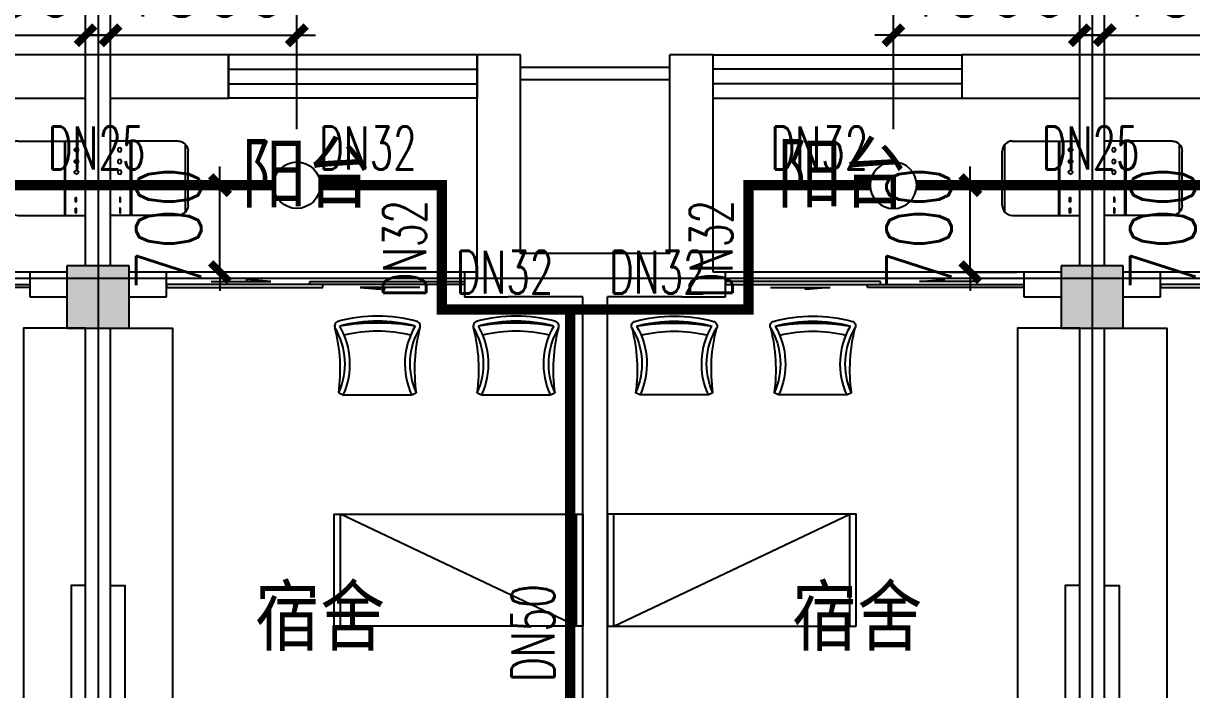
# Model space of a CAD drawing. Extents: x 0 to 2838408, y -923048 to 203859.
# Drawn here: x 2696662 to 2706063, y -474171 to -468805 of the extents above; entities that cross this region are included whole.
import ezdxf

# ---------------------------------------------------------------- set-up
doc = ezdxf.new("R2010")
doc.units = 0
doc.header["$LTSCALE"] = 1000
for name, color, linetype in [('A-Fixt', 81, 'Continuous'), ('COLUMN', 9, 'Continuous'), ('DOTE', 8, 'Continuous'), ('E2-栏杆', 92, 'Continuous'), ('EQUIP_喷头', 7, 'Continuous'), ('PIPE-喷淋', 6, 'Continuous'), ('PUB_HATCH', 8, 'Continuous'), ('PUB_TEXT', 7, 'Continuous'), ('TEXT_喷淋', 7, 'Continuous'), ('TWT_DIM', 3, 'Continuous'), ('WALL', 9, 'Continuous'), ('WINDOW', 4, 'Continuous'), ('XREF', 8, 'Continuous'), ('配景', 3, 'Continuous')]:
    doc.layers.add(name, color=color, linetype=linetype)
doc.styles.add('_TCH_DIM_T3', font='SIMPLEX', dxfattribs={"width": 0.75, "bigfont": 'HZTXT'})
doc.styles.add('_TWT_PIPEDN', font='SIMPLEX', dxfattribs={"width": 0.8, "height": 2.3, "bigfont": 'HZTXT'})
doc.styles.get("Standard").update_dxf_attribs({"font": 'geniso.shx', "bigfont": 'hztxt.shx'})
doc.dimstyles.new('_TWT_ARCH&&150', dxfattribs={"dimtxt": 525, "dimasz": 150, "dimexe": 375, "dimexo": 450, "dimgap": 150, "dimtad": 1, "dimdec": 0, "dimzin": 0, "dimdsep": 46, "dimtxsty": '_TCH_DIM_T3', "dimblk": 'ARCHTICK', "dimcen": 0.09, "dimclrt": 7, "dimazin": 2, "dimtfac": 1, "dimtdec": 0, "dimtix": 1, "dimtmove": 2, "dimatfit": 3, "dimfxl": 1, "dimtolj": 1, "dimtzin": 0, "dimarcsym": 0})

# ---------------------------------------------------------------- blocks, each defined once
blk = doc.blocks.new('单人床')
at = {"layer": 'A-Fixt'}
for p, q in [((47773.8, 13973.4), (48673.8, 13973.4)), ((47773.8, 12073.4), (48673.8, 13973.4)), ((47773.8, 12073.4), (48673.8, 12073.4))]:
    blk.add_line(p, q, dxfattribs=at)
blk.add_lwpolyline([(47773.8, 14023.4), (48673.8, 14023.4), (48673.8, 12023.4), (47773.8, 12023.4), (47773.8, 14023.4)], dxfattribs=at)
blk = doc.blocks.new('CH_AP01')
for p, q in [((-311.4, 16.6), (-275, 0)), ((-275, 0), (275, 0)), ((275, 0), (311.4, 16.6))]:
    blk.add_line(p, q)
for centre, radius, start, end in [((-306.8, 555.3), 37.8, 100.18588, 202.83587), ((0, -578.9), 1212.6, 74.71041, 105.28959), ((0, -578.9), 1172.6, 75.02868, 104.97132), ((0, -1278.1), 1856.9, 80.61099, 99.38901), ((306.8, 555.3), 37.8, 337.16413, 79.81412), ((-1658.4, 201.9), 1359.7, 352.16586, 14.42826), ((-823.7, 250), 562.9, 335.50378, 31.09034), ((-823.7, 250), 602.9, 335.50378, 30.26909), ((0, -578.9), 1092.6, 75.87672, 104.12328), ((823.7, 250), 602.9, 149.73091, 204.49622), ((823.7, 250), 562.9, 148.90966, 204.49622), ((1658.4, 201.9), 1359.7, 165.57174, 187.83414)]:
    blk.add_arc(centre, radius, start, end)
blk = doc.blocks.new('A$C61295E98')
at = {"color": 3}
for p, q in [((544, 597.9), (0, 597.9)), ((0, 597.9), (0, 0)), ((161.4, 597.9), (161.4, 0)), ((170.4, 0.2), (170.4, 597.6)), ((602.7, 572.2), (602.7, 25.6)), ((624, 517.9), (624, 80)), ((544, 0), (0, 0))]:
    blk.add_line(p, q, dxfattribs=at)
for points in [[(81.8, 540.3), (75.3, 540.3), (75.3, 576.8), (81.8, 576.8)], [(81.8, 453.1), (75.3, 453.1), (75.3, 489.6), (81.8, 489.6)], [(81.8, 352.9), (75.3, 352.9), (75.3, 389.4), (81.8, 389.4)]]:
    blk.add_lwpolyline(points, close=True, dxfattribs=at)
for centre in [(74, 250.1), (74, 164.2), (74, 70.5)]:
    blk.add_circle(centre, 15.7, dxfattribs=at)
for centre, start, end in [((544, 517.9), 360, 90), ((544, 80), 270, 0)]:
    blk.add_arc(centre, 80, start, end, dxfattribs=at)
blk = doc.blocks.new('宿舍')
at = {"layer": 'A-Fixt'}
for p, q in [((47853.8, 13801.7), (48353.8, 15701.7)), ((48353.8, 13801.7), (47853.8, 15701.7)), ((47853.8, 13801.7), (48353.8, 13801.7))]:
    blk.add_line(p, q, dxfattribs=at)
for points in [[(47853.8, 8601.7), (48353.8, 8601.7), (48353.8, 15701.7), (47853.8, 15701.7)], [(47853.8, 10676.1), (47970.5, 10676.1), (47970.5, 11742.6), (47853.8, 11742.6)]]:
    blk.add_lwpolyline(points, close=True, dxfattribs=at)
at = {"xscale": -1, "rotation": 90}
for p in [(63677.2, 60475.5), (63677.2, 58775.5)]:
    blk.add_blockref('单人床', p, dxfattribs=at)
at = {"layer": 'A-Fixt', "xscale": -1, "rotation": 180}
for p in [(50002, 9140.5), (51117.2, 9140.5)]:
    blk.add_blockref('CH_AP01', p, dxfattribs=at)
at = {"layer": '配景', "color": 252}
blk.add_blockref('A$C61295E98', (47853.8, 7096.6), dxfattribs=at)
blk = doc.blocks.new('$WINLIB2D$00000001')
at = {"color": 0}
for points in [[(-0.5, 0.5), (-0.5, -0.5)], [(-0.5, 0.5), (0.5, 0.5)], [(0.5, -0.5), (0.5, 0.5)], [(0.5, 0.1667), (-0.5, 0.1667)], [(0.5, -0.1667), (-0.5, -0.1667)], [(-0.5, -0.5), (0.5, -0.5)]]:
    blk.add_lwpolyline(points, dxfattribs=at)
blk = doc.blocks.new('$DorLib2D$00000131')
at = {"color": 0, "linetype": 'Continuous'}
for p, q in [((0.15, 0.125), (0.2319, 0.1973)), ((0.2319, 0.1973), (0.2319, 0.125)), ((-0.5, 0.125), (-0.5, 0)), ((0.0192, 0.125), (-0.5, 0.125)), ((0.0192, 0), (0.0192, 0.125)), ((0.35, 0.125), (0.15, 0.125)), ((-0.5, 0), (0.0192, 0)), ((-0.024, 0), (0.5, 0)), ((-0.024, -0.125), (-0.024, 0)), ((0.5, 0), (0.5, -0.125)), ((-0.35, -0.125), (-0.15, -0.125)), ((-0.2319, -0.1973), (-0.2319, -0.125)), ((-0.15, -0.125), (-0.2319, -0.1973)), ((0.5, -0.125), (-0.024, -0.125))]:
    blk.add_line(p, q, dxfattribs=at)
blk = doc.blocks.new('3F1')
at = {"layer": 'PUB_HATCH'}
for points in [[(2360966.7, -470758.3), (2360966.7, -471258.3), (2361466.7, -471258.3), (2361466.7, -470758.3)], [(2368966.7, -470758.3), (2368966.7, -471258.3), (2369466.7, -471258.3), (2369466.7, -470758.3)]]:
    blk.add_hatch(color=256, dxfattribs=at).paths.add_polyline_path(points)
at = {"layer": 'COLUMN'}
for p, q in [((2360966.7, -470758.3), (2360966.7, -471258.3)), ((2361466.7, -470758.3), (2360966.7, -470758.3)), ((2361466.7, -471258.3), (2361466.7, -470758.3)), ((2368966.7, -470758.3), (2368966.7, -471258.3)), ((2369466.7, -470758.3), (2368966.7, -470758.3)), ((2369466.7, -471258.3), (2369466.7, -470758.3)), ((2360966.7, -471258.3), (2361466.7, -471258.3)), ((2368966.7, -471258.3), (2369466.7, -471258.3))]:
    blk.add_line(p, q, dxfattribs=at)
at = {"layer": 'DOTE'}
for p, q in [((2361216.7, -467258.3), (2361216.7, -550458.3)), ((2369216.7, -467258.3), (2369216.7, -550458.3)), ((2453916.7, -470858.3), (2343216.7, -470858.3)), ((2453916.7, -470858.3), (2343216.7, -470858.3))]:
    blk.add_line(p, q, dxfattribs=at)
at = {"layer": 'E2-栏杆'}
for points in [[(2364616.7, -469158.3), (2365816.7, -469158.3)], [(2364616.7, -469258.3), (2365816.7, -469258.3)]]:
    blk.add_lwpolyline(points, dxfattribs=at)
at = {"layer": 'WALL'}
for p, q in [((2361216.7, -469058.3), (2360166.7, -469058.3)), ((2362266.7, -469058.3), (2361216.7, -469058.3)), ((2362266.7, -469408.3), (2362266.7, -469058.3)), ((2364616.7, -469058.3), (2364266.7, -469058.3)), ((2364266.7, -469058.3), (2364266.7, -469408.3)), ((2364616.7, -470658.3), (2364616.7, -469058.3)), ((2365816.7, -470658.3), (2365816.7, -469058.3)), ((2366166.7, -469058.3), (2365816.7, -469058.3)), ((2366166.7, -469408.3), (2366166.7, -469058.3)), ((2369216.7, -469058.3), (2368166.7, -469058.3)), ((2368166.7, -469058.3), (2368166.7, -469408.3)), ((2370266.7, -469058.3), (2369216.7, -469058.3)), ((2360166.7, -469408.3), (2361116.7, -469408.3)), ((2361116.7, -470758.3), (2361116.7, -469408.3)), ((2361316.7, -469408.3), (2362266.7, -469408.3)), ((2361316.7, -470758.3), (2361316.7, -469408.3)), ((2364266.7, -470808.3), (2364266.7, -469408.3)), ((2366166.7, -470808.3), (2366166.7, -469408.3)), ((2368166.7, -469408.3), (2369116.7, -469408.3)), ((2369116.7, -470758.3), (2369116.7, -469408.3)), ((2369316.7, -469408.3), (2370266.7, -469408.3)), ((2369316.7, -470758.3), (2369316.7, -469408.3)), ((2365216.7, -470658.3), (2364616.7, -470658.3)), ((2365816.7, -470658.3), (2365216.7, -470658.3)), ((2360966.7, -470808.3), (2360666.7, -470808.3)), ((2360666.7, -470808.3), (2360666.7, -471008.3)), ((2361766.7, -470808.3), (2361466.7, -470808.3)), ((2361766.7, -471008.3), (2361766.7, -470808.3)), ((2364266.7, -470808.3), (2364166.7, -470808.3)), ((2364166.7, -470808.3), (2364166.7, -471008.3)), ((2366266.7, -470808.3), (2366166.7, -470808.3)), ((2366266.7, -471008.3), (2366266.7, -470808.3)), ((2368966.7, -470808.3), (2368666.7, -470808.3)), ((2368666.7, -470808.3), (2368666.7, -471008.3)), ((2369766.7, -470808.3), (2369466.7, -470808.3)), ((2369766.7, -471008.3), (2369766.7, -470808.3)), ((2360666.7, -471008.3), (2360966.7, -471008.3)), ((2361466.7, -471008.3), (2361766.7, -471008.3)), ((2364166.7, -471008.3), (2364516.7, -471008.3)), ((2365116.7, -471008.3), (2364516.7, -471008.3)), ((2365116.7, -475958.3), (2365116.7, -471008.3)), ((2365916.7, -471008.3), (2365316.7, -471008.3)), ((2365316.7, -475958.3), (2365316.7, -471008.3)), ((2365916.7, -471008.3), (2366266.7, -471008.3)), ((2368666.7, -471008.3), (2368966.7, -471008.3)), ((2369466.7, -471008.3), (2369766.7, -471008.3)), ((2361116.7, -475958.3), (2361116.7, -471258.3)), ((2361316.7, -475958.3), (2361316.7, -471258.3)), ((2369116.7, -475958.3), (2369116.7, -471258.3)), ((2369316.7, -475958.3), (2369316.7, -471258.3))]:
    blk.add_line(p, q, dxfattribs=at)
at = {"layer": 'WINDOW'}
for p, q in [((2360666.7, -470808.3), (2358266.7, -470808.3)), ((2364166.7, -470808.3), (2361766.7, -470808.3)), ((2368666.7, -470808.3), (2366266.7, -470808.3)), ((2372166.7, -470808.3), (2369766.7, -470808.3))]:
    blk.add_line(p, q, dxfattribs=at)
at = {"rotation": 180}
for p in [(2408970.6, -462656.6), (2416970.6, -462656.6)]:
    blk.add_blockref('宿舍', p, dxfattribs=at)
at = {"xscale": -1, "rotation": 180}
for p in [(2313462.9, -462656.6), (2321462.9, -462656.6)]:
    blk.add_blockref('宿舍', p, dxfattribs=at)
at = {"layer": 'WINDOW'}
for name, p, xscale, yscale, zscale, rotation in [('$WINLIB2D$00000001', (2363266.7, -469233.3), 2000, 350, 2000, 180.0000000000061), ('$WINLIB2D$00000001', (2367166.7, -469233.3), -2000, 350, -2000, 180), ('$DorLib2D$00000131', (2359466.7, -470908.3), -2400, -200, -2400, 180), ('$DorLib2D$00000131', (2362966.7, -470908.3), 2400, -200, 2400, 180), ('$DorLib2D$00000131', (2367466.7, -470908.3), -2400, -200, -2400, 180), ('$DorLib2D$00000131', (2370966.7, -470908.3), 2400, -200, 2400, 180)]:
    blk.add_blockref(name, p, dxfattribs=dict(at, xscale=xscale, yscale=yscale, zscale=zscale, rotation=rotation))
at = {"layer": 'PUB_TEXT'}
for s, p in [('阳台', (2362370.5, -470290.2)), ('阳台', (2366681.1, -470290.2)), ('宿舍', (2362478.2, -473858)), ('宿舍', (2366800.4, -473858))]:
    blk.add_text(s, height=525, dxfattribs=at).set_placement(p)
blk = doc.blocks.new('_ArchTick')
at = {"color": 0, "linetype": 'ByBlock', "const_width": 0.4}
blk.add_lwpolyline([(-0.5, -0.5), (0.5, 0.5)], dxfattribs=at)
blk = doc.blocks.new('*D2385')
at = {"layer": 'Defpoints', "color": 0, "linetype": 'ByBlock', "transparency": 16777216}
for p in [(2706862.5, -468900.8), (2705362.5, -470108.3), (2706862.5, -470108.3)]:
    blk.add_point(p, dxfattribs=at)
at = {"layer": 'TWT_DIM', "color": 0, "linetype": 'ByBlock', "lineweight": -2, "transparency": 16777216}
for p, q in [((2705362.5, -469658.3), (2705362.5, -468525.8)), ((2706862.5, -469658.3), (2706862.5, -468525.8)), ((2705362.5, -468900.8), (2705212.5, -468900.8)), ((2705362.5, -468900.8), (2706862.5, -468900.8)), ((2706862.5, -468900.8), (2707012.5, -468900.8))]:
    blk.add_line(p, q, dxfattribs=at)
at = {"layer": 'TWT_DIM', "color": 0, "linetype": 'ByBlock', "lineweight": -2, "transparency": 16777216, "xscale": 150, "yscale": 150, "zscale": 150}
blk.add_blockref('_ArchTick', (2705362.5, -468900.8), dxfattribs=at)
at = {"layer": 'TWT_DIM', "color": 0, "linetype": 'ByBlock', "lineweight": -2, "transparency": 16777216, "xscale": 150, "yscale": 150, "zscale": 150, "rotation": 180}
blk.add_blockref('_ArchTick', (2706862.5, -468900.8), dxfattribs=at)
at = {"layer": 'TWT_DIM', "color": 7, "linetype": 'ByBlock', "transparency": 16777216, "insert": (2706112.5, -468488.3), "char_height": 525, "attachment_point": 5, "style": '_TCH_DIM_T3'}
blk.add_mtext('\\A1;1500', dxfattribs=at)
blk = doc.blocks.new('*D2386')
at = {"layer": 'Defpoints', "color": 0, "linetype": 'ByBlock', "transparency": 16777216}
for p in [(2706243.5, -470108.3), (2706862.5, -470108.3), (2706862.5, -470808.3)]:
    blk.add_point(p, dxfattribs=at)
at = {"layer": 'TWT_DIM', "color": 0, "linetype": 'ByBlock', "lineweight": -2, "transparency": 16777216}
for p, q in [((2706243.5, -470108.3), (2706243.5, -469958.3)), ((2706412.5, -470108.3), (2705868.5, -470108.3)), ((2706243.5, -470808.3), (2706243.5, -470108.3)), ((2706412.5, -470808.3), (2705868.5, -470808.3)), ((2706243.5, -470808.3), (2706243.5, -470958.3))]:
    blk.add_line(p, q, dxfattribs=at)
at = {"layer": 'TWT_DIM', "color": 0, "linetype": 'ByBlock', "lineweight": -2, "transparency": 16777216, "xscale": 150, "yscale": 150, "zscale": 150}
for p, rotation in [((2706243.5, -470108.3), 270), ((2706243.5, -470808.3), 90)]:
    blk.add_blockref('_ArchTick', p, dxfattribs=dict(at, rotation=rotation))
at = {"layer": 'TWT_DIM', "color": 7, "linetype": 'ByBlock', "transparency": 16777216, "insert": (2705831, -470458.3), "char_height": 525, "attachment_point": 5, "rotation": 90, "style": '_TCH_DIM_T3'}
blk.add_mtext('\\A1;700', dxfattribs=at)
blk = doc.blocks.new('*D2387')
at = {"layer": 'Defpoints', "color": 0, "linetype": 'ByBlock', "transparency": 16777216}
for p in [(2698862.5, -468900.8), (2697362.5, -470108.3), (2698862.5, -470108.3)]:
    blk.add_point(p, dxfattribs=at)
at = {"layer": 'TWT_DIM', "color": 0, "linetype": 'ByBlock', "lineweight": -2, "transparency": 16777216}
for p, q in [((2697362.5, -469658.3), (2697362.5, -468525.8)), ((2698862.5, -469658.3), (2698862.5, -468525.8)), ((2697362.5, -468900.8), (2697212.5, -468900.8)), ((2697362.5, -468900.8), (2698862.5, -468900.8)), ((2698862.5, -468900.8), (2699012.5, -468900.8))]:
    blk.add_line(p, q, dxfattribs=at)
at = {"layer": 'TWT_DIM', "color": 0, "linetype": 'ByBlock', "lineweight": -2, "transparency": 16777216, "xscale": 150, "yscale": 150, "zscale": 150}
blk.add_blockref('_ArchTick', (2697362.5, -468900.8), dxfattribs=at)
at = {"layer": 'TWT_DIM', "color": 0, "linetype": 'ByBlock', "lineweight": -2, "transparency": 16777216, "xscale": 150, "yscale": 150, "zscale": 150, "rotation": 180}
blk.add_blockref('_ArchTick', (2698862.5, -468900.8), dxfattribs=at)
at = {"layer": 'TWT_DIM', "color": 7, "linetype": 'ByBlock', "transparency": 16777216, "insert": (2698112.5, -468488.3), "char_height": 525, "attachment_point": 5, "style": '_TCH_DIM_T3'}
blk.add_mtext('\\A1;1500', dxfattribs=at)
blk = doc.blocks.new('*D2388')
at = {"layer": 'Defpoints', "color": 0, "linetype": 'ByBlock', "transparency": 16777216}
for p in [(2698243.5, -470108.3), (2698862.5, -470108.3), (2698862.5, -470808.3)]:
    blk.add_point(p, dxfattribs=at)
at = {"layer": 'TWT_DIM', "color": 0, "linetype": 'ByBlock', "lineweight": -2, "transparency": 16777216}
for p, q in [((2698243.5, -470108.3), (2698243.5, -469958.3)), ((2698412.5, -470108.3), (2697868.5, -470108.3)), ((2698243.5, -470808.3), (2698243.5, -470108.3)), ((2698412.5, -470808.3), (2697868.5, -470808.3)), ((2698243.5, -470808.3), (2698243.5, -470958.3))]:
    blk.add_line(p, q, dxfattribs=at)
at = {"layer": 'TWT_DIM', "color": 0, "linetype": 'ByBlock', "lineweight": -2, "transparency": 16777216, "xscale": 150, "yscale": 150, "zscale": 150}
for p, rotation in [((2698243.5, -470108.3), 270), ((2698243.5, -470808.3), 90)]:
    blk.add_blockref('_ArchTick', p, dxfattribs=dict(at, rotation=rotation))
at = {"layer": 'TWT_DIM', "color": 7, "linetype": 'ByBlock', "transparency": 16777216, "insert": (2697831, -470458.3), "char_height": 525, "attachment_point": 5, "rotation": 90, "style": '_TCH_DIM_T3'}
blk.add_mtext('\\A1;700', dxfattribs=at)
blk = doc.blocks.new('*D2430')
at = {"layer": 'Defpoints', "color": 0, "linetype": 'ByBlock', "transparency": 16777216}
for p in [(2705162.5, -468900.8), (2703662.5, -470108.3), (2705162.5, -470108.3)]:
    blk.add_point(p, dxfattribs=at)
at = {"layer": 'TWT_DIM', "color": 0, "linetype": 'ByBlock', "lineweight": -2, "transparency": 16777216}
for p, q in [((2703662.5, -469658.3), (2703662.5, -468525.8)), ((2705162.5, -469658.3), (2705162.5, -468525.8)), ((2703662.5, -468900.8), (2703512.5, -468900.8)), ((2703662.5, -468900.8), (2705162.5, -468900.8)), ((2705162.5, -468900.8), (2705312.5, -468900.8))]:
    blk.add_line(p, q, dxfattribs=at)
at = {"layer": 'TWT_DIM', "color": 0, "linetype": 'ByBlock', "lineweight": -2, "transparency": 16777216, "xscale": 150, "yscale": 150, "zscale": 150}
blk.add_blockref('_ArchTick', (2703662.5, -468900.8), dxfattribs=at)
at = {"layer": 'TWT_DIM', "color": 0, "linetype": 'ByBlock', "lineweight": -2, "transparency": 16777216, "xscale": 150, "yscale": 150, "zscale": 150, "rotation": 180}
blk.add_blockref('_ArchTick', (2705162.5, -468900.8), dxfattribs=at)
at = {"layer": 'TWT_DIM', "color": 7, "linetype": 'ByBlock', "transparency": 16777216, "insert": (2704412.5, -468488.3), "char_height": 525, "attachment_point": 5, "style": '_TCH_DIM_T3'}
blk.add_mtext('\\A1;1500', dxfattribs=at)
blk = doc.blocks.new('*D2431')
at = {"layer": 'Defpoints', "color": 0, "linetype": 'ByBlock', "transparency": 16777216}
for p in [(2703662.5, -470108.3), (2704281.5, -470108.3), (2703662.5, -470808.3)]:
    blk.add_point(p, dxfattribs=at)
at = {"layer": 'TWT_DIM', "color": 0, "linetype": 'ByBlock', "lineweight": -2, "transparency": 16777216}
for p, q in [((2704281.5, -470108.3), (2704281.5, -469958.3)), ((2704112.5, -470108.3), (2704656.5, -470108.3)), ((2704281.5, -470808.3), (2704281.5, -470108.3)), ((2704112.5, -470808.3), (2704656.5, -470808.3)), ((2704281.5, -470808.3), (2704281.5, -470958.3))]:
    blk.add_line(p, q, dxfattribs=at)
at = {"layer": 'TWT_DIM', "color": 0, "linetype": 'ByBlock', "lineweight": -2, "transparency": 16777216, "xscale": 150, "yscale": 150, "zscale": 150}
for p, rotation in [((2704281.5, -470108.3), 270), ((2704281.5, -470808.3), 90)]:
    blk.add_blockref('_ArchTick', p, dxfattribs=dict(at, rotation=rotation))
at = {"layer": 'TWT_DIM', "color": 7, "linetype": 'ByBlock', "transparency": 16777216, "insert": (2703869, -470458.3), "char_height": 525, "attachment_point": 5, "rotation": 90, "style": '_TCH_DIM_T3'}
blk.add_mtext('\\A1;700', dxfattribs=at)
blk = doc.blocks.new('*D2440')
at = {"layer": 'Defpoints', "color": 0, "linetype": 'ByBlock', "transparency": 16777216}
for p in [(2697162.5, -468900.8), (2695662.5, -470108.3), (2697162.5, -470108.3)]:
    blk.add_point(p, dxfattribs=at)
at = {"layer": 'TWT_DIM', "color": 0, "linetype": 'ByBlock', "lineweight": -2, "transparency": 16777216}
for p, q in [((2695662.5, -469658.3), (2695662.5, -468525.8)), ((2697162.5, -469658.3), (2697162.5, -468525.8)), ((2695662.5, -468900.8), (2695512.5, -468900.8)), ((2695662.5, -468900.8), (2697162.5, -468900.8)), ((2697162.5, -468900.8), (2697312.5, -468900.8))]:
    blk.add_line(p, q, dxfattribs=at)
at = {"layer": 'TWT_DIM', "color": 0, "linetype": 'ByBlock', "lineweight": -2, "transparency": 16777216, "xscale": 150, "yscale": 150, "zscale": 150}
blk.add_blockref('_ArchTick', (2695662.5, -468900.8), dxfattribs=at)
at = {"layer": 'TWT_DIM', "color": 0, "linetype": 'ByBlock', "lineweight": -2, "transparency": 16777216, "xscale": 150, "yscale": 150, "zscale": 150, "rotation": 180}
blk.add_blockref('_ArchTick', (2697162.5, -468900.8), dxfattribs=at)
at = {"layer": 'TWT_DIM', "color": 7, "linetype": 'ByBlock', "transparency": 16777216, "insert": (2696412.5, -468488.3), "char_height": 525, "attachment_point": 5, "style": '_TCH_DIM_T3'}
blk.add_mtext('\\A1;1500', dxfattribs=at)
blk = doc.blocks.new('$TwtSys$00000125')
blk.add_circle((0, 0, 0), 1)

msp = doc.modelspace()

# ---------------------------------------------------------------- hatches: boundary and pattern name
at = {"layer": 'PIPE-喷淋', "linetype": 'ByBlock'}
for points in [[(2700029.3, -470108.3), (2700070.6, -470108.3), (2700070.6, -470067)], [(2700029.3, -470108.3), (2700029.3, -470067), (2700070.6, -470067)], [(2702495.8, -470108.3), (2702454.5, -470108.3), (2702454.5, -470067)], [(2702495.8, -470108.3), (2702495.8, -470067), (2702454.5, -470067)], [(2700029.3, -471108.3), (2700029.3, -471149.5), (2699988.1, -471149.5)], [(2700029.3, -471108.3), (2699988.1, -471108.3), (2699988.1, -471149.5)], [(2702495.8, -471108.3), (2702495.8, -471149.5), (2702537, -471149.5)], [(2702495.8, -471108.3), (2702537, -471108.3), (2702537, -471149.5)]]:
    msp.add_hatch(color=256, dxfattribs=at).paths.add_polyline_path(points)

# ---------------------------------------------------------------- linework, layer by layer
at = {"layer": 'PIPE-喷淋', "linetype": 'ByBlock', "ltscale": 1.5, "const_width": 82.5}
for points in [[(2695850, -470108.3), (2698675, -470108.3)], [(2700029.3, -470108.3), (2699050, -470108.3)], [(2700029.3, -471108.3), (2700029.3, -470108.3)], [(2702495.8, -471108.3), (2702495.8, -470108.3)], [(2702495.8, -470108.3), (2703475, -470108.3)], [(2703850, -470108.3), (2706675, -470108.3)], [(2701062.5, -471108.3), (2700029.3, -471108.3)], [(2701062.5, -476297.7), (2701062.5, -471108.3)], [(2701062.5, -471108.3), (2702495.8, -471108.3)]]:
    msp.add_lwpolyline(points, dxfattribs=at)

# ---------------------------------------------------------------- block references
at = {"layer": 'EQUIP_喷头', "linetype": 'ByBlock', "xscale": 187.5, "yscale": 187.5, "zscale": 187.5}
msp.add_blockref('$TwtSys$00000125', (2698862.5, -470108.3), dxfattribs=at)
at = {"layer": 'EQUIP_喷头', "linetype": 'ByBlock', "xscale": 187.5, "yscale": -187.5, "zscale": 187.5, "rotation": 180}
msp.add_blockref('$TwtSys$00000125', (2703662.5, -470108.3), dxfattribs=at)
at = {"layer": 'XREF'}
msp.add_blockref('3F1', (336045.8, 0), dxfattribs=at)

# ---------------------------------------------------------------- texts
at = {"layer": 'TEXT_喷淋', "color": 251, "linetype": 'ByBlock', "style": '_TWT_PIPEDN', "width": 0.64}
for s, p in [('DN25', (2696857.7, -469980.8)), ('DN32', (2699041.1, -469980.8)), ('DN32', (2702674.4, -469980.8)), ('DN25', (2704857.7, -469980.8)), ('DN32', (2700141.1, -470980.8)), ('DN32', (2701374.4, -470980.8))]:
    msp.add_text(s, height=345, dxfattribs=at).set_placement(p)
for s, p in [('DN32', (2699901.8, -471013.1)), ('DN32', (2702368.3, -471013.1)), ('DN50', (2700935, -474107.8))]:
    msp.add_text(s, height=345, rotation=90, dxfattribs=at).set_placement(p)

# ---------------------------------------------------------------- dimensions: what is measured, and where the dimension line sits
at = {"layer": 'TWT_DIM', "linetype": 'ByBlock'}
for p1, p2, distance, picture, middle in [((2695662.5, -470108.3), (2697162.5, -470108.3), 1207.4, '*D2440', (2696412.5, -468488.3)), ((2697362.5, -470108.3), (2698862.5, -470108.3), 1207.4, '*D2387', (2698112.5, -468488.3)), ((2703662.5, -470108.3), (2705162.5, -470108.3), 1207.4, '*D2430', (2704412.5, -468488.3)), ((2705362.5, -470108.3), (2706862.5, -470108.3), 1207.4, '*D2385', (2706112.5, -468488.3)), ((2698862.5, -470808.3), (2698862.5, -470108.3), 619, '*D2388', (2697831, -470458.3)), ((2703662.5, -470808.3), (2703662.5, -470108.3), -619, '*D2431', (2703869, -470458.3)), ((2706862.5, -470808.3), (2706862.5, -470108.3), 619, '*D2386', (2705831, -470458.3))]:
    dim = msp.add_aligned_dim(p1=p1, p2=p2, distance=distance, dimstyle='_TWT_ARCH&&150', dxfattribs=at)
    dim.commit()
    dim.dimension.update_dxf_attribs({"geometry": picture, "text_midpoint": middle})

doc.saveas('drawing.dxf')
